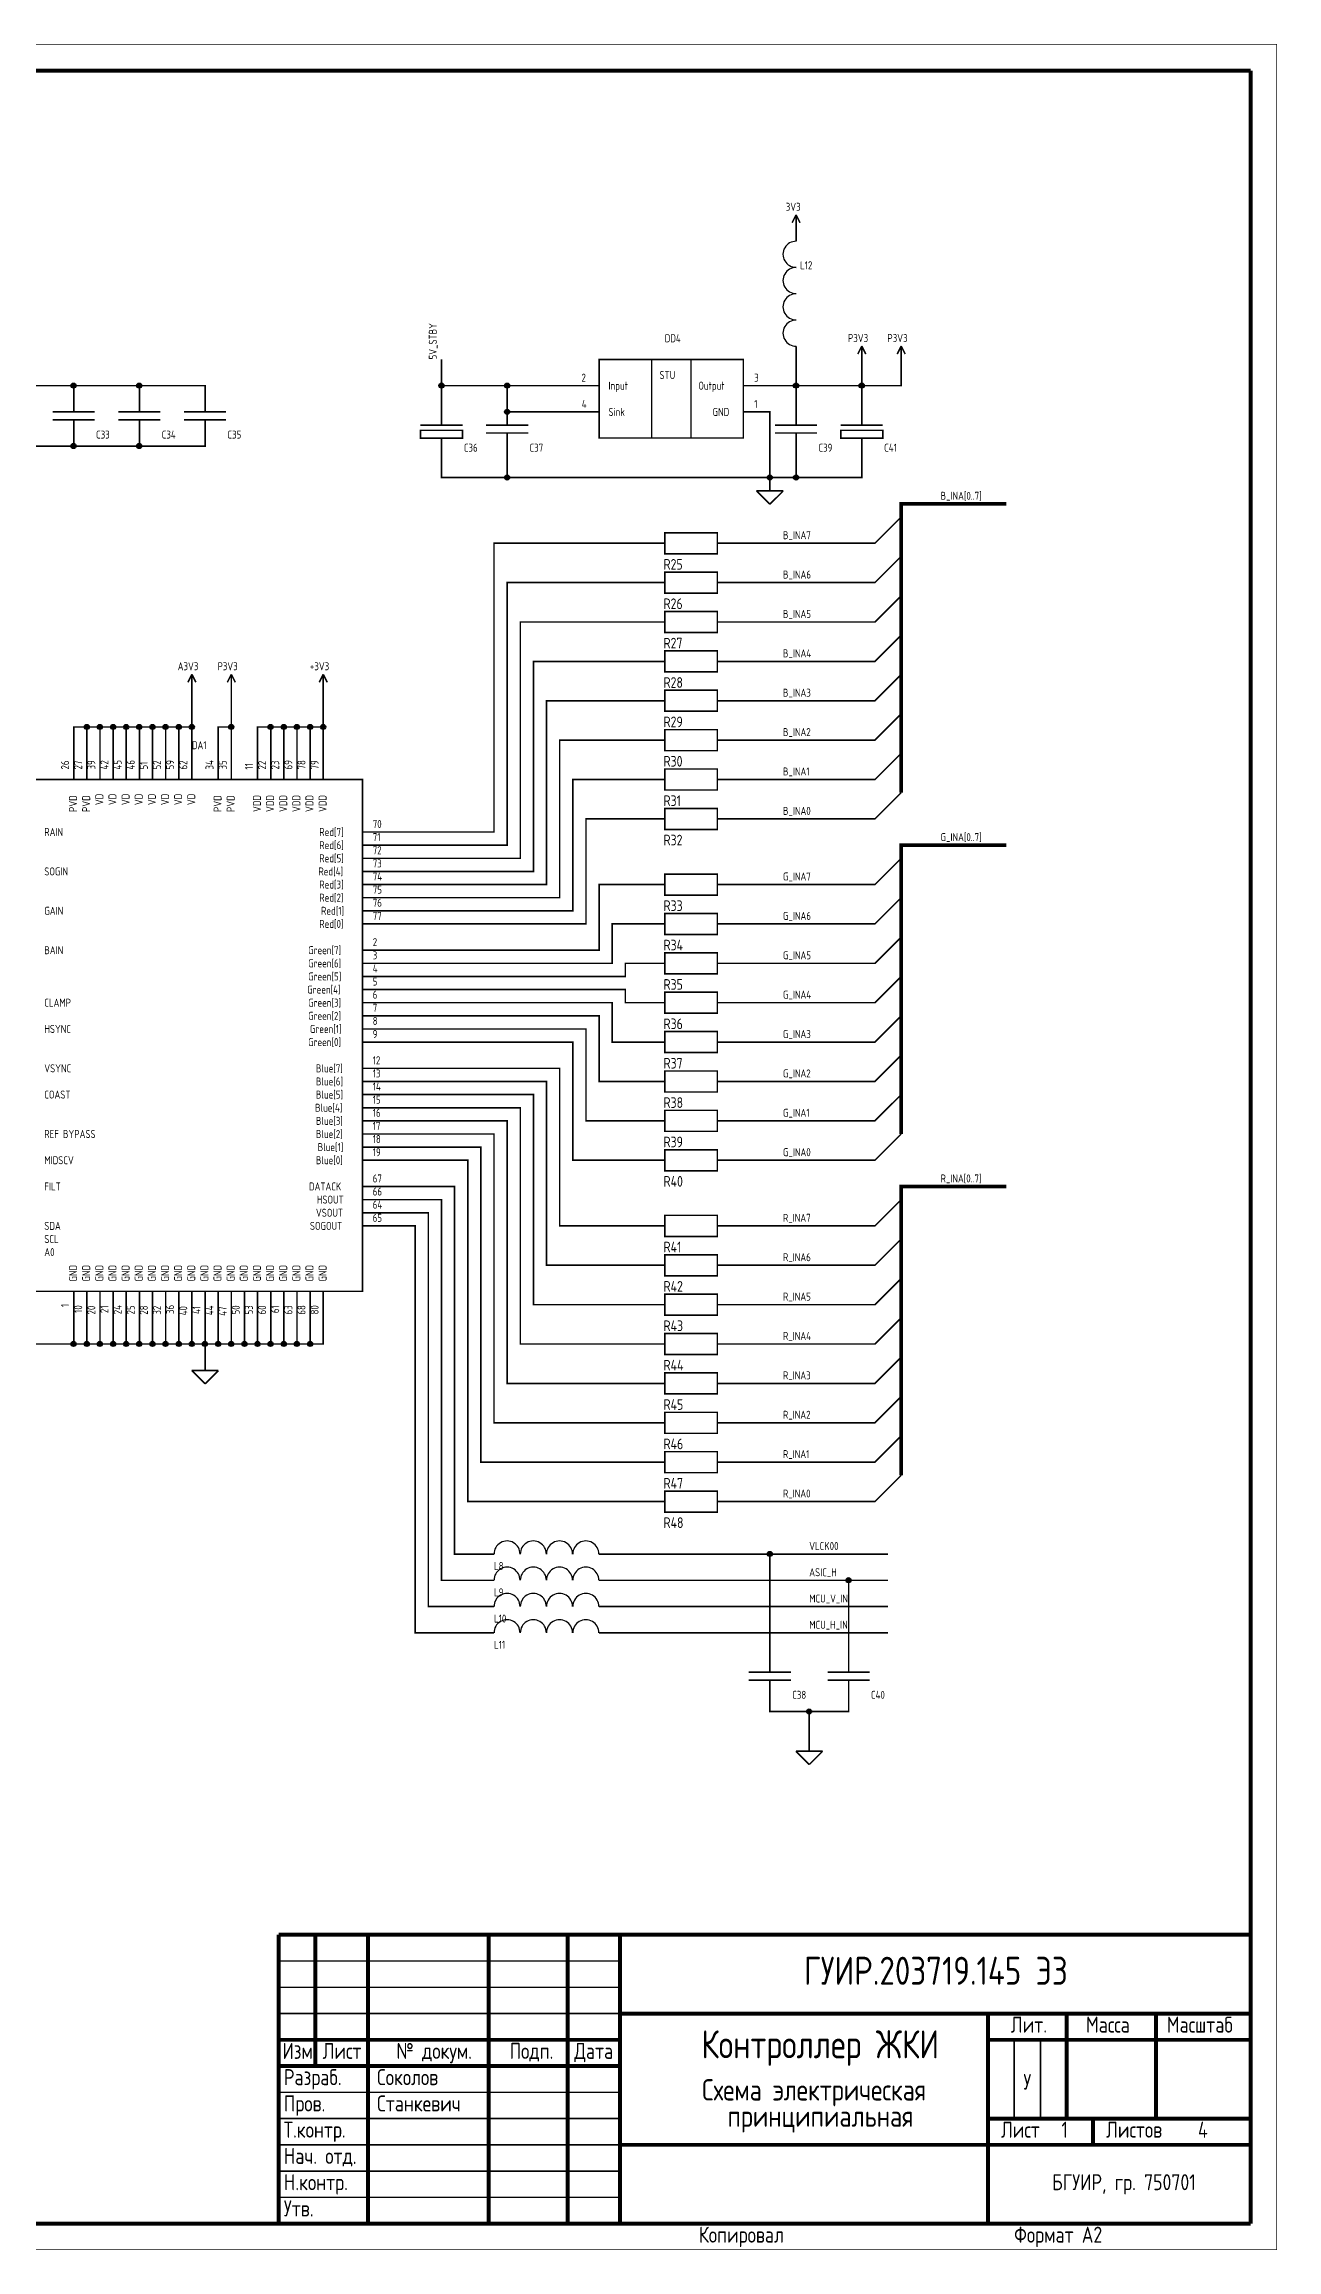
# Model space of a CAD drawing. Header units: millimetres. Extents: x 0 to 594, y 0 to 420.
# Drawn here: x 359.4 to 594, y 0 to 420 of the extents above; entities that cross this region are included whole.
import ezdxf

# ---------------------------------------------------------------- set-up
doc = ezdxf.new("R2010")
doc.units = ezdxf.units.MM
doc.layers.add('Sheet', color=7, linetype='Continuous')
doc.styles.get("Standard").update_dxf_attribs({"font": 'gost.TTF', "oblique": 15})

msp = doc.modelspace()

# ---------------------------------------------------------------- linework, layer by layer
at = {"layer": 'Sheet'}
for points, const_width in [([(0, 420), (593.96, 420), (593.96, 0.04), (0, 0.04), (0, 420)], 0.0991), ([(20, 415), (589, 415)], 0.749), ([(589, 415), (589, 5)], 0.749), ([(502.5, 387.54), (501.74, 386.02)], 0.3), ([(502.5, 387.54), (503.26, 386.02)], 0.3), ([(502.5, 385), (502.5, 387.54)], 0.3), ([(502.5, 382.5), (502.5, 385)], 0.3), ([(502.5, 362.5), (502.5, 360)], 0.3), ([(515, 362.54), (514.24, 361.02)], 0.3), ([(515, 362.54), (515.76, 361.02)], 0.3), ([(515, 360), (515, 362.54)], 0.3), ([(522.5, 362.54), (521.74, 361.02)], 0.3), ([(522.5, 362.54), (523.26, 361.02)], 0.3), ([(522.5, 360), (522.5, 362.54)], 0.3), ([(435, 355), (435, 360)], 0.3), ([(465, 360), (492.46, 360), (492.46, 345.04), (465, 345.04), (465, 360)], 0.3), ([(475, 360), (475, 345)], 0.3), ([(482.5, 360), (482.5, 345)], 0.3), ([(502.5, 360), (502.5, 355), (495, 355)], 0.3), ([(515, 355), (522.5, 355), (522.5, 360)], 0.3), ([(515, 355), (515, 360)], 0.3), ([(390, 352.5), (390, 355), (377.5, 355), (365, 355), (352.5, 355), (340, 355), (327.5, 355), (315, 355), (315, 352.5)], 0.3), ([(365, 355), (365, 352.5)], 0.3), ([(377.5, 355), (377.5, 352.5)], 0.3), ([(447.5, 355), (435, 355), (435, 350)], 0.3), ([(462.5, 355), (447.5, 355), (447.5, 350), (462.5, 350)], 0.3), ([(465, 355), (462.5, 355)], 0.3), ([(492.5, 355), (495, 355)], 0.3), ([(502.5, 355), (502.5, 350)], 0.3), ([(502.5, 355), (515, 355), (515, 350)], 0.3), ([(361, 350), (369, 350)], 0.3), ([(369, 348.5), (361, 348.5)], 0.3), ([(365, 350), (365, 352.5)], 0.3), ([(365, 348.5), (365, 346)], 0.3), ([(373.5, 350), (381.5, 350)], 0.3), ([(381.5, 348.5), (373.5, 348.5)], 0.3), ([(377.5, 350), (377.5, 352.5)], 0.3), ([(377.5, 348.5), (377.5, 346)], 0.3), ([(386, 350), (394, 350)], 0.3), ([(394, 348.5), (386, 348.5)], 0.3), ([(390, 350), (390, 352.5)], 0.3), ([(390, 348.5), (390, 346)], 0.3), ([(435, 347.5), (435, 350)], 0.3), ([(447.5, 347.5), (447.5, 350)], 0.3), ([(447.5, 337.5), (497.5, 337.5), (497.5, 350), (495, 350)], 0.3), ([(465, 350), (462.5, 350)], 0.3), ([(492.5, 350), (495, 350)], 0.3), ([(502.5, 347.5), (502.5, 350)], 0.3), ([(515, 347.5), (515, 350)], 0.3), ([(315, 346), (315, 343.5), (327.5, 343.5), (340, 343.5), (352.5, 343.5), (365, 343.5), (377.5, 343.5), (390, 343.5), (390, 346)], 0.3), ([(365, 343.5), (365, 346)], 0.3), ([(377.5, 343.5), (377.5, 346)], 0.3), ([(431, 347.5), (439, 347.5)], 0.3), ([(439, 346.5), (431, 346.5), (431, 345), (439, 345), (439, 346.5)], 0.3), ([(435, 345), (435, 343.5)], 0.3), ([(443.5, 347.5), (451.5, 347.5)], 0.3), ([(451.5, 346), (443.5, 346)], 0.3), ([(447.5, 346), (447.5, 343.5)], 0.3), ([(498.5, 347.5), (506.5, 347.5)], 0.3), ([(506.5, 346), (498.5, 346)], 0.3), ([(502.5, 346), (502.5, 343.5)], 0.3), ([(511, 347.5), (519, 347.5)], 0.3), ([(519, 346.5), (511, 346.5), (511, 345), (519, 345), (519, 346.5)], 0.3), ([(515, 345), (515, 343.5)], 0.3), ([(435, 343.5), (435, 337.5), (447.5, 337.5), (447.5, 343.5)], 0.3), ([(497.5, 337.5), (502.5, 337.5), (502.5, 343.5)], 0.3), ([(502.5, 337.5), (515, 337.5), (515, 343.5)], 0.3), ([(497.5, 337.5), (497.5, 334.96)], 0.3), ([(494.96, 334.96), (500.04, 334.96)], 0.3), ([(494.96, 334.96), (497.5, 332.42)], 0.3), ([(500.04, 334.96), (497.5, 332.42)], 0.3), ([(522.5, 277.5), (522.5, 332.5), (542.5, 332.5)], 0.749), ([(490, 325), (517.5, 325), (522.5, 330)], 0.3), ([(475, 325), (445, 325), (445, 270), (427.5, 270)], 0.3), ([(477.5, 325), (475, 325)], 0.3), ([(477.5, 325), (477.5, 327), (487.5, 327), (487.5, 323), (477.5, 323), (477.5, 325)], 0.3), ([(487.5, 325), (490, 325)], 0.3), ([(477.5, 317.5), (477.5, 319.5), (487.5, 319.5), (487.5, 315.5), (477.5, 315.5), (477.5, 317.5)], 0.3), ([(490, 317.5), (517.5, 317.5), (522.5, 322.5)], 0.3), ([(427.5, 267.5), (447.5, 267.5), (447.5, 317.5), (475, 317.5)], 0.3), ([(477.5, 317.5), (475, 317.5)], 0.3), ([(487.5, 317.5), (490, 317.5)], 0.3), ([(490, 310), (517.5, 310), (522.5, 315)], 0.3), ([(477.5, 310), (477.5, 312), (487.5, 312), (487.5, 308), (477.5, 308), (477.5, 310)], 0.3), ([(427.5, 265), (450, 265), (450, 310), (475, 310)], 0.3), ([(477.5, 310), (475, 310)], 0.3), ([(487.5, 310), (490, 310)], 0.3), ([(490, 302.5), (517.5, 302.5), (522.5, 307.5)], 0.3), ([(427.5, 262.5), (452.5, 262.5), (452.5, 302.5), (475, 302.5)], 0.3), ([(477.5, 302.5), (475, 302.5)], 0.3), ([(477.5, 302.5), (477.5, 304.5), (487.5, 304.5), (487.5, 300.5), (477.5, 300.5), (477.5, 302.5)], 0.3), ([(487.5, 302.5), (490, 302.5)], 0.3), ([(387.5, 300.04), (386.74, 298.52)], 0.3), ([(387.5, 300.04), (388.26, 298.52)], 0.3), ([(387.5, 297.5), (387.5, 300.04)], 0.3), ([(395, 300.04), (394.24, 298.52)], 0.3), ([(395, 300.04), (395.76, 298.52)], 0.3), ([(395, 297.5), (395, 300.04)], 0.3), ([(412.5, 300.04), (411.74, 298.52)], 0.3), ([(412.5, 300.04), (413.26, 298.52)], 0.3), ([(412.5, 297.5), (412.5, 300.04)], 0.3), ([(490, 295), (517.5, 295), (522.5, 300)], 0.3), ([(365, 287.5), (365, 290), (367.5, 290), (370, 290), (372.5, 290), (375, 290), (377.5, 290), (380, 290), (382.5, 290), (385, 290), (387.5, 290), (387.5, 297.5)], 0.3), ([(392.5, 287.5), (392.5, 290), (395, 290), (395, 297.5)], 0.3), ([(400, 287.5), (400, 290), (402.5, 290), (405, 290), (407.5, 290), (410, 290), (412.5, 290), (412.5, 297.5)], 0.3), ([(427.5, 260), (455, 260), (455, 295), (475, 295)], 0.3), ([(477.5, 295), (475, 295)], 0.3), ([(477.5, 295), (477.5, 297), (487.5, 297), (487.5, 293), (477.5, 293), (477.5, 295)], 0.3), ([(487.5, 295), (490, 295)], 0.3), ([(367.5, 290), (367.5, 287.5)], 0.3), ([(370, 290), (370, 287.5)], 0.3), ([(372.5, 290), (372.5, 287.5)], 0.3), ([(375, 290), (375, 287.5)], 0.3), ([(377.5, 290), (377.5, 287.5)], 0.3), ([(380, 290), (380, 287.5)], 0.3), ([(382.5, 290), (382.5, 287.5)], 0.3), ([(385, 290), (385, 287.5)], 0.3), ([(387.5, 290), (387.5, 287.5)], 0.3), ([(395, 290), (395, 287.5)], 0.3), ([(402.5, 290), (402.5, 287.5)], 0.3), ([(405, 290), (405, 287.5)], 0.3), ([(407.5, 290), (407.5, 287.5)], 0.3), ([(410, 290), (410, 287.5)], 0.3), ([(412.5, 290), (412.5, 287.5)], 0.3), ([(490, 287.5), (517.5, 287.5), (522.5, 292.5)], 0.3), ([(365, 279.88), (365, 287.5)], 0.3), ([(367.5, 279.88), (367.5, 287.5)], 0.3), ([(370, 279.88), (370, 287.5)], 0.3), ([(372.5, 279.88), (372.5, 287.5)], 0.3), ([(375, 279.88), (375, 287.5)], 0.3), ([(377.5, 279.88), (377.5, 287.5)], 0.3), ([(380, 279.88), (380, 287.5)], 0.3), ([(382.5, 279.88), (382.5, 287.5)], 0.3), ([(385, 279.88), (385, 287.5)], 0.3), ([(387.5, 279.88), (387.5, 287.5)], 0.3), ([(392.5, 279.88), (392.5, 287.5)], 0.3), ([(395, 279.88), (395, 287.5)], 0.3), ([(400, 279.88), (400, 287.5)], 0.3), ([(402.5, 279.88), (402.5, 287.5)], 0.3), ([(405, 279.88), (405, 287.5)], 0.3), ([(407.5, 279.88), (407.5, 287.5)], 0.3), ([(410, 279.88), (410, 287.5)], 0.3), ([(412.5, 279.88), (412.5, 287.5)], 0.3), ([(427.5, 257.5), (457.5, 257.5), (457.5, 287.5), (475, 287.5)], 0.3), ([(477.5, 287.5), (475, 287.5)], 0.3), ([(477.5, 287.5), (477.5, 289.5), (487.5, 289.5), (487.5, 285.5), (477.5, 285.5), (477.5, 287.5)], 0.3), ([(487.5, 287.5), (490, 287.5)], 0.3), ([(477.5, 280), (477.5, 282), (487.5, 282), (487.5, 278), (477.5, 278), (477.5, 280)], 0.3), ([(490, 280), (517.5, 280), (522.5, 285)], 0.3), ([(357.5, 280), (419.96, 280), (419.96, 182.54), (357.5, 182.54), (357.5, 280)], 0.3), ([(427.5, 255), (460, 255), (460, 280), (475, 280)], 0.3), ([(477.5, 280), (475, 280)], 0.3), ([(487.5, 280), (490, 280)], 0.3), ([(490, 272.5), (517.5, 272.5), (522.5, 277.5)], 0.3), ([(477.5, 272.5), (477.5, 274.5), (487.5, 274.5), (487.5, 270.5), (477.5, 270.5), (477.5, 272.5)], 0.3), ([(419.88, 270), (427.5, 270)], 0.3), ([(427.5, 252.5), (462.5, 252.5), (462.5, 272.5), (475, 272.5)], 0.3), ([(477.5, 272.5), (475, 272.5)], 0.3), ([(487.5, 272.5), (490, 272.5)], 0.3), ([(419.88, 267.5), (427.5, 267.5)], 0.3), ([(419.88, 265), (427.5, 265)], 0.3), ([(490, 260), (517.5, 260), (522.5, 265)], 0.3), ([(522.5, 212.5), (522.5, 267.5), (542.5, 267.5)], 0.749), ([(419.88, 262.5), (427.5, 262.5)], 0.3), ([(477.5, 260), (477.5, 262), (487.5, 262), (487.5, 258), (477.5, 258), (477.5, 260)], 0.3), ([(419.88, 260), (427.5, 260)], 0.3), ([(419.88, 257.5), (427.5, 257.5)], 0.3), ([(427.5, 247.5), (465, 247.5), (465, 260), (475, 260)], 0.3), ([(477.5, 260), (475, 260)], 0.3), ([(487.5, 260), (490, 260)], 0.3), ([(490, 252.5), (517.5, 252.5), (522.5, 257.5)], 0.3), ([(419.88, 255), (427.5, 255)], 0.3), ([(419.88, 252.5), (427.5, 252.5)], 0.3), ([(427.5, 245), (467.5, 245), (467.5, 252.5), (475, 252.5)], 0.3), ([(477.5, 252.5), (475, 252.5)], 0.3), ([(477.5, 252.5), (477.5, 254.5), (487.5, 254.5), (487.5, 250.5), (477.5, 250.5), (477.5, 252.5)], 0.3), ([(487.5, 252.5), (490, 252.5)], 0.3), ([(490, 245), (517.5, 245), (522.5, 250)], 0.3), ([(419.88, 247.5), (427.5, 247.5)], 0.3), ([(419.88, 245), (427.5, 245)], 0.3), ([(427.5, 242.5), (470, 242.5), (470, 245), (475, 245)], 0.3), ([(477.5, 245), (475, 245)], 0.3), ([(477.5, 245), (477.5, 247), (487.5, 247), (487.5, 243), (477.5, 243), (477.5, 245)], 0.3), ([(487.5, 245), (490, 245)], 0.3), ([(419.88, 242.5), (427.5, 242.5)], 0.3), ([(419.88, 240), (427.5, 240)], 0.3), ([(427.5, 240), (470, 240), (470, 237.5), (475, 237.5)], 0.3), ([(477.5, 237.5), (477.5, 239.5), (487.5, 239.5), (487.5, 235.5), (477.5, 235.5), (477.5, 237.5)], 0.3), ([(490, 237.5), (517.5, 237.5), (522.5, 242.5)], 0.3), ([(419.88, 237.5), (427.5, 237.5)], 0.3), ([(427.5, 237.5), (467.5, 237.5), (467.5, 230), (475, 230)], 0.3), ([(477.5, 237.5), (475, 237.5)], 0.3), ([(487.5, 237.5), (490, 237.5)], 0.3), ([(419.88, 235), (427.5, 235)], 0.3), ([(419.88, 232.5), (427.5, 232.5)], 0.3), ([(427.5, 235), (465, 235), (465, 222.5), (475, 222.5)], 0.3), ([(427.5, 232.5), (462.5, 232.5), (462.5, 215), (475, 215)], 0.3), ([(477.5, 230), (477.5, 232), (487.5, 232), (487.5, 228), (477.5, 228), (477.5, 230)], 0.3), ([(490, 230), (517.5, 230), (522.5, 235)], 0.3), ([(419.88, 230), (427.5, 230)], 0.3), ([(427.5, 230), (460, 230), (460, 207.5), (475, 207.5)], 0.3), ([(477.5, 230), (475, 230)], 0.3), ([(487.5, 230), (490, 230)], 0.3), ([(490, 222.5), (517.5, 222.5), (522.5, 227.5)], 0.3), ([(419.88, 225), (427.5, 225)], 0.3), ([(419.88, 222.5), (427.5, 222.5)], 0.3), ([(427.5, 225), (457.5, 225), (457.5, 195), (475, 195)], 0.3), ([(427.5, 222.5), (455, 222.5), (455, 187.5), (475, 187.5)], 0.3), ([(477.5, 222.5), (475, 222.5)], 0.3), ([(477.5, 222.5), (477.5, 224.5), (487.5, 224.5), (487.5, 220.5), (477.5, 220.5), (477.5, 222.5)], 0.3), ([(487.5, 222.5), (490, 222.5)], 0.3), ([(419.88, 220), (427.5, 220)], 0.3), ([(427.5, 220), (452.5, 220), (452.5, 180), (475, 180)], 0.3), ([(490, 215), (517.5, 215), (522.5, 220)], 0.3), ([(419.88, 217.5), (427.5, 217.5)], 0.3), ([(419.88, 215), (427.5, 215)], 0.3), ([(427.5, 217.5), (450, 217.5), (450, 172.5), (475, 172.5)], 0.3), ([(427.5, 215), (447.5, 215), (447.5, 165), (475, 165)], 0.3), ([(477.5, 215), (475, 215)], 0.3), ([(477.5, 215), (477.5, 217), (487.5, 217), (487.5, 213), (477.5, 213), (477.5, 215)], 0.3), ([(487.5, 215), (490, 215)], 0.3), ([(419.88, 212.5), (427.5, 212.5)], 0.3), ([(419.88, 210), (427.5, 210)], 0.3), ([(427.5, 212.5), (445, 212.5), (445, 157.5), (475, 157.5)], 0.3), ([(427.5, 210), (442.5, 210), (442.5, 150), (475, 150)], 0.3), ([(490, 207.5), (517.5, 207.5), (522.5, 212.5)], 0.3), ([(419.88, 207.5), (427.5, 207.5)], 0.3), ([(427.5, 207.5), (440, 207.5), (440, 142.5), (475, 142.5)], 0.3), ([(477.5, 207.5), (475, 207.5)], 0.3), ([(477.5, 207.5), (477.5, 209.5), (487.5, 209.5), (487.5, 205.5), (477.5, 205.5), (477.5, 207.5)], 0.3), ([(487.5, 207.5), (490, 207.5)], 0.3), ([(419.88, 202.5), (427.5, 202.5)], 0.3), ([(427.5, 202.5), (437.5, 202.5), (437.5, 132.5), (442.5, 132.5)], 0.3), ([(522.5, 147.5), (522.5, 202.5), (542.5, 202.5)], 0.749), ([(419.88, 200), (427.5, 200)], 0.3), ([(419.88, 197.5), (427.5, 197.5)], 0.3), ([(427.5, 200), (435, 200), (435, 127.5), (442.5, 127.5)], 0.3), ([(427.5, 197.5), (432.5, 197.5), (432.5, 122.5), (442.5, 122.5)], 0.3), ([(490, 195), (517.5, 195), (522.5, 200)], 0.3), ([(419.88, 195), (427.5, 195)], 0.3), ([(427.5, 195), (430, 195), (430, 117.5), (442.5, 117.5)], 0.3), ([(477.5, 195), (475, 195)], 0.3), ([(477.5, 195), (477.5, 197), (487.5, 197), (487.5, 193), (477.5, 193), (477.5, 195)], 0.3), ([(487.5, 195), (490, 195)], 0.3), ([(477.5, 187.5), (477.5, 189.5), (487.5, 189.5), (487.5, 185.5), (477.5, 185.5), (477.5, 187.5)], 0.3), ([(490, 187.5), (517.5, 187.5), (522.5, 192.5)], 0.3), ([(477.5, 187.5), (475, 187.5)], 0.3), ([(487.5, 187.5), (490, 187.5)], 0.3), ([(490, 180), (517.5, 180), (522.5, 185)], 0.3), ([(365, 182.62), (365, 175)], 0.3), ([(367.5, 182.62), (367.5, 175)], 0.3), ([(370, 182.62), (370, 175)], 0.3), ([(372.5, 182.62), (372.5, 175)], 0.3), ([(375, 182.62), (375, 175)], 0.3), ([(377.5, 182.62), (377.5, 175)], 0.3), ([(380, 182.62), (380, 175)], 0.3), ([(382.5, 182.62), (382.5, 175)], 0.3), ([(385, 182.62), (385, 175)], 0.3), ([(387.5, 182.62), (387.5, 175)], 0.3), ([(390, 182.62), (390, 175)], 0.3), ([(392.5, 182.62), (392.5, 175)], 0.3), ([(395, 182.62), (395, 175)], 0.3), ([(397.5, 182.62), (397.5, 175)], 0.3), ([(400, 182.62), (400, 175)], 0.3), ([(402.5, 182.62), (402.5, 175)], 0.3), ([(405, 182.62), (405, 175)], 0.3), ([(407.5, 182.62), (407.5, 175)], 0.3), ([(410, 182.62), (410, 175)], 0.3), ([(412.5, 182.62), (412.5, 175)], 0.3), ([(477.5, 180), (477.5, 182), (487.5, 182), (487.5, 178), (477.5, 178), (477.5, 180)], 0.3), ([(477.5, 180), (475, 180)], 0.3), ([(487.5, 180), (490, 180)], 0.3), ([(490, 172.5), (517.5, 172.5), (522.5, 177.5)], 0.3), ([(345, 172.5), (365, 172.5), (367.5, 172.5), (370, 172.5), (372.5, 172.5), (375, 172.5), (377.5, 172.5), (380, 172.5), (382.5, 172.5), (385, 172.5), (387.5, 172.5), (390, 172.5), (392.5, 172.5), (395, 172.5), (397.5, 172.5), (400, 172.5), (402.5, 172.5), (405, 172.5), (407.5, 172.5), (410, 172.5), (412.5, 172.5), (412.5, 175)], 0.3), ([(365, 172.5), (365, 175)], 0.3), ([(367.5, 172.5), (367.5, 175)], 0.3), ([(370, 172.5), (370, 175)], 0.3), ([(372.5, 172.5), (372.5, 175)], 0.3), ([(375, 172.5), (375, 175)], 0.3), ([(377.5, 172.5), (377.5, 175)], 0.3), ([(380, 172.5), (380, 175)], 0.3), ([(382.5, 172.5), (382.5, 175)], 0.3), ([(385, 172.5), (385, 175)], 0.3), ([(387.5, 172.5), (387.5, 175)], 0.3), ([(390, 172.5), (390, 175)], 0.3), ([(390, 170), (390, 172.5)], 0.3), ([(392.5, 172.5), (392.5, 175)], 0.3), ([(395, 172.5), (395, 175)], 0.3), ([(397.5, 172.5), (397.5, 175)], 0.3), ([(400, 172.5), (400, 175)], 0.3), ([(402.5, 172.5), (402.5, 175)], 0.3), ([(405, 172.5), (405, 175)], 0.3), ([(407.5, 172.5), (407.5, 175)], 0.3), ([(410, 172.5), (410, 175)], 0.3), ([(477.5, 172.5), (475, 172.5)], 0.3), ([(477.5, 172.5), (477.5, 174.5), (487.5, 174.5), (487.5, 170.5), (477.5, 170.5), (477.5, 172.5)], 0.3), ([(487.5, 172.5), (490, 172.5)], 0.3), ([(390, 170), (390, 167.46)], 0.3), ([(490, 165), (517.5, 165), (522.5, 170)], 0.3), ([(387.46, 167.46), (392.54, 167.46)], 0.3), ([(387.46, 167.46), (390, 164.92)], 0.3), ([(392.54, 167.46), (390, 164.92)], 0.3), ([(477.5, 165), (475, 165)], 0.3), ([(477.5, 165), (477.5, 167), (487.5, 167), (487.5, 163), (477.5, 163), (477.5, 165)], 0.3), ([(487.5, 165), (490, 165)], 0.3), ([(477.5, 157.5), (477.5, 159.5), (487.5, 159.5), (487.5, 155.5), (477.5, 155.5), (477.5, 157.5)], 0.3), ([(490, 157.5), (517.5, 157.5), (522.5, 162.5)], 0.3), ([(477.5, 157.5), (475, 157.5)], 0.3), ([(487.5, 157.5), (490, 157.5)], 0.3), ([(477.5, 150), (477.5, 152), (487.5, 152), (487.5, 148), (477.5, 148), (477.5, 150)], 0.3), ([(490, 150), (517.5, 150), (522.5, 155)], 0.3), ([(477.5, 150), (475, 150)], 0.3), ([(487.5, 150), (490, 150)], 0.3), ([(490, 142.5), (517.5, 142.5), (522.5, 147.5)], 0.3), ([(477.5, 142.5), (477.5, 144.5), (487.5, 144.5), (487.5, 140.5), (477.5, 140.5), (477.5, 142.5)], 0.3), ([(477.5, 142.5), (475, 142.5)], 0.3), ([(487.5, 142.5), (490, 142.5)], 0.3), ([(445, 132.5), (442.5, 132.5)], 0.3), ([(465, 132.5), (467.5, 132.5)], 0.3), ([(467.5, 132.5), (497.5, 132.5), (520, 132.5)], 0.3), ([(497.5, 112.5), (497.5, 132.5)], 0.3), ([(445, 127.5), (442.5, 127.5)], 0.3), ([(465, 127.5), (467.5, 127.5)], 0.3), ([(467.5, 127.5), (512.5, 127.5), (520, 127.5)], 0.3), ([(512.5, 112.5), (512.5, 127.5)], 0.3), ([(445, 122.5), (442.5, 122.5)], 0.3), ([(465, 122.5), (467.5, 122.5)], 0.3), ([(467.5, 122.5), (520, 122.5)], 0.3), ([(445, 117.5), (442.5, 117.5)], 0.3), ([(465, 117.5), (467.5, 117.5)], 0.3), ([(467.5, 117.5), (520, 117.5)], 0.3), ([(493.5, 110), (501.5, 110)], 0.3), ([(497.5, 110), (497.5, 112.5)], 0.3), ([(508.5, 110), (516.5, 110)], 0.3), ([(512.5, 110), (512.5, 112.5)], 0.3), ([(501.5, 108.5), (493.5, 108.5)], 0.3), ([(497.5, 108.5), (497.5, 106)], 0.3), ([(497.5, 106), (497.5, 102.5), (505, 102.5), (512.5, 102.5), (512.5, 106)], 0.3), ([(516.5, 108.5), (508.5, 108.5)], 0.3), ([(512.5, 108.5), (512.5, 106)], 0.3), ([(505, 102.5), (505, 97.5)], 0.3), ([(505, 97.5), (505, 94.96)], 0.3), ([(502.46, 94.96), (507.54, 94.96)], 0.3), ([(502.46, 94.96), (505, 92.42)], 0.3), ([(507.54, 94.96), (505, 92.42)], 0.3), ([(589, 60), (404, 60)], 0.749), ([(404, 5), (404, 60)], 0.749), ([(411, 60), (411, 35)], 0.749), ([(421, 5), (421, 60)], 0.749), ([(444, 60), (444, 5)], 0.749), ([(459, 5), (459, 60)], 0.749), ([(469, 60), (469, 5)], 0.749), ([(469, 55), (404, 55)], 0.3), ([(404, 50), (469, 50)], 0.3), ([(469, 45), (404, 45)], 0.3), ([(469, 45), (589, 45)], 0.749), ([(539, 45), (539, 5)], 0.749), ([(554, 25), (554, 45)], 0.749), ([(571, 45), (571, 25)], 0.749), ([(469, 40), (404, 40)], 0.749), ([(589, 40), (539, 40)], 0.749), ([(544, 25), (544, 40)], 0.3), ([(549, 40), (549, 25)], 0.3), ([(404, 35), (469, 35)], 0.749), ([(404, 30), (469, 30)], 0.3), ([(539, 25), (589, 25)], 0.749), ([(559, 25), (559, 20)], 0.749), ([(469, 25), (404, 25)], 0.3), ([(404, 20), (469, 20)], 0.3), ([(589, 20), (469, 20)], 0.749), ([(469, 15), (404, 15)], 0.3), ([(404, 10), (469, 10)], 0.3), ([(589, 5), (8, 5)], 0.749)]:
    msp.add_lwpolyline(points, dxfattribs=dict(at, const_width=const_width))
at = {"layer": 'Sheet', "const_width": 0.508}
for points in [[(364.75, 355, 1), (365.25, 355, 1)], [(377.25, 355, 1), (377.75, 355, 1)], [(434.75, 355, 1), (435.25, 355, 1)], [(447.25, 355, 1), (447.75, 355, 1)], [(502.25, 355, 1), (502.75, 355, 1)], [(514.75, 355, 1), (515.25, 355, 1)], [(447.25, 350, 1), (447.75, 350, 1)], [(364.75, 343.5, 1), (365.25, 343.5, 1)], [(377.25, 343.5, 1), (377.75, 343.5, 1)], [(447.25, 337.5, 1), (447.75, 337.5, 1)], [(497.25, 337.5, 1), (497.75, 337.5, 1)], [(502.25, 337.5, 1), (502.75, 337.5, 1)], [(367.25, 290, 1), (367.75, 290, 1)], [(369.75, 290, 1), (370.25, 290, 1)], [(372.25, 290, 1), (372.75, 290, 1)], [(374.75, 290, 1), (375.25, 290, 1)], [(377.25, 290, 1), (377.75, 290, 1)], [(379.75, 290, 1), (380.25, 290, 1)], [(382.25, 290, 1), (382.75, 290, 1)], [(384.75, 290, 1), (385.25, 290, 1)], [(387.25, 290, 1), (387.75, 290, 1)], [(394.75, 290, 1), (395.25, 290, 1)], [(402.25, 290, 1), (402.75, 290, 1)], [(404.75, 290, 1), (405.25, 290, 1)], [(407.25, 290, 1), (407.75, 290, 1)], [(409.75, 290, 1), (410.25, 290, 1)], [(412.25, 290, 1), (412.75, 290, 1)], [(364.75, 172.5, 1), (365.25, 172.5, 1)], [(367.25, 172.5, 1), (367.75, 172.5, 1)], [(369.75, 172.5, 1), (370.25, 172.5, 1)], [(372.25, 172.5, 1), (372.75, 172.5, 1)], [(374.75, 172.5, 1), (375.25, 172.5, 1)], [(377.25, 172.5, 1), (377.75, 172.5, 1)], [(379.75, 172.5, 1), (380.25, 172.5, 1)], [(382.25, 172.5, 1), (382.75, 172.5, 1)], [(384.75, 172.5, 1), (385.25, 172.5, 1)], [(387.25, 172.5, 1), (387.75, 172.5, 1)], [(389.75, 172.5, 1), (390.25, 172.5, 1)], [(392.25, 172.5, 1), (392.75, 172.5, 1)], [(394.75, 172.5, 1), (395.25, 172.5, 1)], [(397.25, 172.5, 1), (397.75, 172.5, 1)], [(399.75, 172.5, 1), (400.25, 172.5, 1)], [(402.25, 172.5, 1), (402.75, 172.5, 1)], [(404.75, 172.5, 1), (405.25, 172.5, 1)], [(407.25, 172.5, 1), (407.75, 172.5, 1)], [(409.75, 172.5, 1), (410.25, 172.5, 1)], [(497.25, 132.5, 1), (497.75, 132.5, 1)], [(512.25, 127.5, 1), (512.75, 127.5, 1)], [(504.75, 102.5, 1), (505.25, 102.5, 1)]]:
    msp.add_lwpolyline(points, format="xyb", close=True, dxfattribs=at)
at = {"layer": 'Sheet'}
for centre in [(369.98, 172.52), (369.98, 172.52), (369.98, 172.52), (369.98, 172.52), (372.48, 172.52), (372.48, 172.52), (372.48, 172.52), (372.48, 172.52), (379.98, 172.52), (379.98, 172.52), (379.98, 172.52), (379.98, 172.52), (382.48, 172.52), (382.48, 172.52), (382.48, 172.52), (382.48, 172.52), (384.98, 172.52), (384.98, 172.52), (384.98, 172.52), (384.98, 172.52), (389.98, 172.52), (389.98, 172.52), (389.98, 172.52), (389.98, 172.52), (389.98, 172.52), (389.98, 172.52), (392.48, 172.52), (392.48, 172.52), (392.48, 172.52), (392.48, 172.52), (394.98, 172.52), (394.98, 172.52), (394.98, 172.52), (394.98, 172.52), (399.98, 172.52), (399.98, 172.52), (399.98, 172.52), (399.98, 172.52), (402.48, 172.52), (402.48, 172.52), (402.48, 172.52), (402.48, 172.52), (404.98, 172.52), (404.98, 172.52), (404.98, 172.52), (404.98, 172.52), (497.48, 132.52), (497.48, 132.52), (497.48, 132.52), (497.48, 132.52)]:
    msp.add_circle(centre, 0.486, dxfattribs=at)
for centre, start, end in [((502.48, 380.02), 89.4983, 270.4935), ((502.48, 375.02), 89.4983, 270.4935), ((502.48, 370.02), 89.4983, 270.4935), ((502.48, 365.02), 89.498, 270.4933), ((447.48, 132.52), 359.5256, 180.4826), ((452.48, 132.52), 359.5256, 180.4826), ((457.48, 132.52), 359.5255, 180.4826), ((462.48, 132.52), 359.5255, 180.4826), ((447.48, 127.52), 359.527, 180.4812), ((452.48, 127.52), 359.5269, 180.4812), ((457.48, 127.52), 359.5269, 180.4812), ((462.48, 127.52), 359.5269, 180.4812), ((447.48, 122.52), 359.5283, 180.4798), ((452.48, 122.52), 359.5283, 180.4798), ((457.48, 122.52), 359.5283, 180.4798), ((462.48, 122.52), 359.5283, 180.4798), ((447.48, 117.52), 359.5297, 180.4784), ((452.48, 117.52), 359.5297, 180.4784), ((457.48, 117.52), 359.5297, 180.4784), ((462.48, 117.52), 359.5297, 180.4784)]:
    msp.add_arc(centre, 2.48, start, end, dxfattribs=at)
for centre, major_axis, ratio in [((364.98, 355.02), (0.488, 0), 0.997286), ((364.98, 355.02), (0.488, 0), 0.997286), ((364.98, 355.02), (0.488, 0), 0.997286), ((364.98, 355.02), (0.488, 0), 0.997286), ((377.48, 355.02), (0.488, 0), 0.997286), ((377.48, 355.02), (0.488, 0), 0.997286), ((377.48, 355.02), (0.488, 0), 0.997286), ((377.48, 355.02), (0.488, 0), 0.997286), ((434.98, 355.02), (0.486, 0), 0.999995), ((434.98, 355.02), (0.486, 0), 0.999995), ((434.98, 355.02), (0.486, 0), 0.999995), ((434.98, 355.02), (0.486, 0), 0.999995), ((447.48, 355.02), (0.486, 0), 0.999995), ((447.48, 355.02), (0.486, 0), 0.999995), ((447.48, 355.02), (0.486, 0), 0.999995), ((447.48, 355.02), (0.486, 0), 0.999995), ((502.48, 355.02), (0.486, 0), 0.999995), ((502.48, 355.02), (0.486, 0), 0.999995), ((502.48, 355.02), (0.486, 0), 0.999995), ((502.48, 355.02), (0.486, 0), 0.999995), ((502.48, 355.02), (0.486, 0), 0.999995), ((502.48, 355.02), (0.486, 0), 0.999995), ((514.98, 355.02), (0.488, 0), 0.997286), ((514.98, 355.02), (0.488, 0), 0.997286), ((514.98, 355.02), (0.488, 0), 0.997286), ((514.98, 355.02), (0.488, 0), 0.997286), ((514.98, 355.02), (0.488, 0), 0.997286), ((514.98, 355.02), (0.488, 0), 0.997286), ((447.48, 350.02), (0.486, 0), 0.999995), ((447.48, 350.02), (0.486, 0), 0.999995), ((447.48, 350.02), (0.486, 0), 0.999995), ((447.48, 350.02), (0.486, 0), 0.999995), ((447.48, 350.02), (0.486, 0), 0.999995), ((364.98, 343.52), (0, 0.488), 0.999995), ((364.98, 343.52), (0, 0.488), 0.999995), ((364.98, 343.52), (0, 0.488), 0.999995), ((364.98, 343.52), (0, 0.488), 0.999995), ((377.48, 343.52), (0, 0.488), 0.999995), ((377.48, 343.52), (0, 0.488), 0.999995), ((377.48, 343.52), (0, 0.488), 0.999995), ((377.48, 343.52), (0, 0.488), 0.999995), ((447.48, 337.52), (0, 0.488), 0.997292), ((447.48, 337.52), (0, 0.488), 0.997292), ((447.48, 337.52), (0, 0.488), 0.997292), ((447.48, 337.52), (0, 0.488), 0.997292), ((497.48, 337.52), (0, 0.488), 0.997292), ((497.48, 337.52), (0, 0.488), 0.997292), ((497.48, 337.52), (0, 0.488), 0.997292), ((497.48, 337.52), (0, 0.488), 0.997292), ((497.48, 337.52), (0, 0.488), 0.997292), ((497.48, 337.52), (0, 0.488), 0.997292), ((502.48, 337.52), (0, 0.488), 0.997292), ((502.48, 337.52), (0, 0.488), 0.997292), ((502.48, 337.52), (0, 0.488), 0.997292), ((502.48, 337.52), (0, 0.488), 0.997292), ((367.48, 290.02), (0.488, 0), 0.99724), ((367.48, 290.02), (0.488, 0), 0.99724), ((367.48, 290.02), (0.488, 0), 0.99724), ((367.48, 290.02), (0.488, 0), 0.99724), ((369.98, 290.02), (0.486, 0), 0.99999), ((369.98, 290.02), (0.486, 0), 0.99999), ((369.98, 290.02), (0.486, 0), 0.99999), ((369.98, 290.02), (0.486, 0), 0.99999), ((372.48, 290.02), (0.486, 0), 0.99999), ((372.48, 290.02), (0.486, 0), 0.99999), ((372.48, 290.02), (0.486, 0), 0.99999), ((372.48, 290.02), (0.486, 0), 0.99999), ((374.98, 290.02), (0.488, 0), 0.99724), ((374.98, 290.02), (0.488, 0), 0.99724), ((374.98, 290.02), (0.488, 0), 0.99724), ((374.98, 290.02), (0.488, 0), 0.99724), ((377.48, 290.02), (0.488, 0), 0.997281), ((377.48, 290.02), (0.488, 0), 0.997281), ((377.48, 290.02), (0.488, 0), 0.997281), ((377.48, 290.02), (0.488, 0), 0.997281), ((379.98, 290.02), (0.486, 0), 0.99999), ((379.98, 290.02), (0.486, 0), 0.99999), ((379.98, 290.02), (0.486, 0), 0.99999), ((379.98, 290.02), (0.486, 0), 0.99999), ((382.48, 290.02), (0.486, 0), 0.99999), ((382.48, 290.02), (0.486, 0), 0.99999), ((382.48, 290.02), (0.486, 0), 0.99999), ((382.48, 290.02), (0.486, 0), 0.99999), ((384.98, 290.02), (0.486, 0), 0.99999), ((384.98, 290.02), (0.486, 0), 0.99999), ((384.98, 290.02), (0.486, 0), 0.99999), ((384.98, 290.02), (0.486, 0), 0.99999), ((387.48, 290.02), (0.488, 0), 0.997281), ((387.48, 290.02), (0.488, 0), 0.997281), ((387.48, 290.02), (0.488, 0), 0.997281), ((387.48, 290.02), (0.488, 0), 0.997281), ((394.98, 290.02), (0.486, 0), 0.99999), ((394.98, 290.02), (0.486, 0), 0.99999), ((394.98, 290.02), (0.486, 0), 0.99999), ((394.98, 290.02), (0.486, 0), 0.99999), ((402.48, 290.02), (0.486, 0), 0.99999), ((402.48, 290.02), (0.486, 0), 0.99999), ((402.48, 290.02), (0.486, 0), 0.99999), ((402.48, 290.02), (0.486, 0), 0.99999), ((404.98, 290.02), (0.486, 0), 0.99999), ((404.98, 290.02), (0.486, 0), 0.99999), ((404.98, 290.02), (0.486, 0), 0.99999), ((404.98, 290.02), (0.486, 0), 0.99999), ((407.48, 290.02), (0.488, 0), 0.997281), ((407.48, 290.02), (0.488, 0), 0.997281), ((407.48, 290.02), (0.488, 0), 0.997281), ((407.48, 290.02), (0.488, 0), 0.997281), ((409.98, 290.02), (0.488, 0), 0.99724), ((409.98, 290.02), (0.488, 0), 0.99724), ((409.98, 290.02), (0.488, 0), 0.99724), ((409.98, 290.02), (0.488, 0), 0.99724), ((412.48, 290.02), (0.486, 0), 0.99999), ((412.48, 290.02), (0.486, 0), 0.99999), ((412.48, 290.02), (0.486, 0), 0.99999), ((412.48, 290.02), (0.486, 0), 0.99999), ((364.98, 172.52), (0.488, 0), 0.997292), ((364.98, 172.52), (0.488, 0), 0.997292), ((364.98, 172.52), (0.488, 0), 0.997292), ((364.98, 172.52), (0.488, 0), 0.997292), ((367.48, 172.52), (0.488, 0), 0.99725), ((367.48, 172.52), (0.488, 0), 0.99725), ((367.48, 172.52), (0.488, 0), 0.99725), ((367.48, 172.52), (0.488, 0), 0.99725), ((374.98, 172.52), (0.488, 0), 0.99725), ((374.98, 172.52), (0.488, 0), 0.99725), ((374.98, 172.52), (0.488, 0), 0.99725), ((374.98, 172.52), (0.488, 0), 0.99725), ((377.48, 172.52), (0.488, 0), 0.997292), ((377.48, 172.52), (0.488, 0), 0.997292), ((377.48, 172.52), (0.488, 0), 0.997292), ((377.48, 172.52), (0.488, 0), 0.997292), ((387.48, 172.52), (0.488, 0), 0.997292), ((387.48, 172.52), (0.488, 0), 0.997292), ((387.48, 172.52), (0.488, 0), 0.997292), ((387.48, 172.52), (0.488, 0), 0.997292), ((397.48, 172.52), (0.488, 0), 0.997292), ((397.48, 172.52), (0.488, 0), 0.997292), ((397.48, 172.52), (0.488, 0), 0.997292), ((397.48, 172.52), (0.488, 0), 0.997292), ((407.48, 172.52), (0.488, 0), 0.997292), ((407.48, 172.52), (0.488, 0), 0.997292), ((407.48, 172.52), (0.488, 0), 0.997292), ((407.48, 172.52), (0.488, 0), 0.997292), ((409.98, 172.52), (0.488, 0), 0.99725), ((409.98, 172.52), (0.488, 0), 0.99725), ((409.98, 172.52), (0.488, 0), 0.99725), ((409.98, 172.52), (0.488, 0), 0.99725), ((512.48, 127.52), (0, 0.488), 0.997292), ((512.48, 127.52), (0, 0.488), 0.997292), ((512.48, 127.52), (0, 0.488), 0.997292), ((512.48, 127.52), (0, 0.488), 0.997292), ((504.98, 102.52), (0.488, 0), 0.997271), ((504.98, 102.52), (0.488, 0), 0.997271), ((504.98, 102.52), (0.488, 0), 0.997271), ((504.98, 102.52), (0.488, 0), 0.997271)]:
    msp.add_ellipse(centre, major_axis=major_axis, ratio=ratio, dxfattribs=at)

# ---------------------------------------------------------------- texts
for s, height, p in [('3V3', 1.524, (500.53, 388.31)), ('L12', 1.524, (503.26, 377.17)), ('DD4', 1.524, (477.5, 363.27)), ('P3V3', 1.524, (512.37, 363.31)), ('P3V3', 1.524, (519.87, 363.31)), ('2', 1.52, (461.65, 355.77)), ('STU', 1.524, (476.5, 356.27)), ('3', 1.52, (494.53, 355.77)), ('Input', 1.524, (466.78, 354.24)), ('Output', 1.524, (483.89, 354.24)), ('4', 1.52, (461.7, 350.77)), ('Sink', 1.524, (466.78, 349.24)), ('GND', 1.524, (486.61, 349.24)), ('1', 1.52, (494.53, 350.77)), ('C33', 1.524, (369.25, 344.93)), ('C34', 1.524, (381.75, 344.93)), ('C35', 1.524, (394.25, 344.93)), ('C36', 1.524, (439.25, 342.43)), ('C37', 1.524, (451.75, 342.43)), ('C39', 1.524, (506.75, 342.43)), ('C41', 1.524, (519.25, 342.43)), ('B_INA[0..7]', 1.524, (530, 333.27)), ('B_INA7', 1.524, (500, 325.77)), ('R25', 2.032, (477.25, 319.96)), ('B_INA6', 1.524, (500, 318.27)), ('R26', 2.032, (477.25, 312.46)), ('B_INA5', 1.524, (500, 310.77)), ('R27', 2.032, (477.25, 304.96)), ('B_INA4', 1.524, (500, 303.27)), ('A3V3', 1.524, (384.79, 300.81)), ('P3V3', 1.524, (392.37, 300.81)), ('+3V3', 1.524, (409.96, 300.81)), ('R28', 2.032, (477.25, 297.46)), ('B_INA3', 1.524, (500, 295.77)), ('R29', 2.032, (477.25, 289.96)), ('DA1', 1.524, (387.5, 285.77)), ('B_INA2', 1.524, (500, 288.27)), ('R30', 2.032, (477.25, 282.46)), ('B_INA1', 1.524, (500, 280.77)), ('R31', 2.032, (477.25, 274.96)), ('B_INA0', 1.524, (500, 273.27)), ('RAIN', 1.524, (359.4, 269.24)), ('Red[7]', 1.524, (411.74, 269.24)), ('70', 1.524, (421.91, 270.77)), ('71', 1.524, (421.91, 268.27)), ('R32', 2.032, (477.25, 267.46)), ('G_INA[0..7]', 1.524, (530, 268.27)), ('Red[6]', 1.524, (411.74, 266.74)), ('Red[5]', 1.524, (411.74, 264.24)), ('72', 1.524, (421.91, 265.77)), ('73', 1.524, (421.91, 263.27)), ('SOGIN', 1.524, (359.4, 261.74)), ('Red[4]', 1.524, (411.57, 261.74)), ('Red[3]', 1.524, (411.74, 259.24)), ('74', 1.524, (421.91, 260.77)), ('G_INA7', 1.524, (500, 260.77)), ('Red[2]', 1.524, (411.74, 256.74)), ('75', 1.524, (421.91, 258.27)), ('76', 1.524, (421.91, 255.77)), ('R33', 2.032, (477.25, 254.96)), ('GAIN', 1.524, (359.4, 254.24)), ('Red[0]', 1.524, (411.74, 251.74)), ('Red[1]', 1.524, (412.08, 254.24)), ('77', 1.524, (421.91, 253.27)), ('G_INA6', 1.524, (500, 253.27)), ('BAIN', 1.524, (359.4, 246.74)), ('Green[7]', 1.524, (409.62, 246.74)), ('2', 1.52, (421.91, 248.27)), ('R34', 2.032, (477.25, 247.46)), ('Green[6]', 1.524, (409.62, 244.24)), ('3', 1.52, (421.91, 245.77)), ('4', 1.52, (421.91, 243.27)), ('G_INA5', 1.524, (500, 245.77)), ('Green[4]', 1.524, (409.45, 239.24)), ('Green[5]', 1.524, (409.62, 241.74)), ('5', 1.52, (421.91, 240.77)), ('6', 1.52, (421.91, 238.27)), ('R35', 2.032, (477.25, 239.96)), ('G_INA4', 1.524, (500, 238.27)), ('CLAMP', 1.524, (359.4, 236.74)), ('Green[3]', 1.524, (409.62, 236.74)), ('Green[2]', 1.524, (409.62, 234.24)), ('7', 1.52, (421.91, 235.77)), ('HSYNC', 1.524, (359.4, 231.74)), ('Green[1]', 1.524, (409.96, 231.74)), ('9', 1.52, (421.91, 230.77)), ('8', 1.52, (421.91, 233.27)), ('R36', 2.032, (477.25, 232.46)), ('G_INA3', 1.524, (500, 230.77)), ('Green[0]', 1.524, (409.62, 229.24)), ('12', 1.524, (421.91, 225.77)), ('R37', 2.032, (477.25, 224.96)), ('VSYNC', 1.524, (359.4, 224.24)), ('Blue[7]', 1.524, (411.1, 224.24)), ('Blue[6]', 1.524, (411.1, 221.74)), ('13', 1.524, (421.91, 223.27)), ('G_INA2', 1.524, (500, 223.27)), ('COAST', 1.524, (359.4, 219.24)), ('Blue[5]', 1.524, (411.1, 219.24)), ('14', 1.524, (421.91, 220.77)), ('15', 1.524, (421.91, 218.27)), ('R38', 2.032, (477.25, 217.46)), ('Blue[4]', 1.524, (410.94, 216.74)), ('Blue[3]', 1.524, (411.1, 214.24)), ('16', 1.524, (421.91, 215.77)), ('17', 1.524, (421.91, 213.27)), ('G_INA1', 1.524, (500, 215.77)), ('REF BYPASS', 1.524, (359.4, 211.74)), ('Blue[2]', 1.524, (411.1, 211.74)), ('Blue[1]', 1.524, (411.44, 209.24)), ('18', 1.524, (421.91, 210.77)), ('R39', 2.032, (477.25, 209.96)), ('MIDSCV', 1.524, (359.4, 206.74)), ('Blue[0]', 1.524, (411.1, 206.74)), ('19', 1.524, (421.91, 208.27)), ('G_INA0', 1.524, (500, 208.27)), ('FILT', 1.524, (359.4, 201.74)), ('DATACK', 1.524, (409.79, 201.74)), ('67', 1.524, (421.91, 203.27)), ('66', 1.524, (421.91, 200.77)), ('R40', 2.032, (477.25, 202.46)), ('R_INA[0..7]', 1.524, (530, 203.27)), ('VSOUT', 1.524, (411.1, 196.74)), ('HSOUT', 1.524, (411.27, 199.24)), ('64', 1.524, (421.91, 198.27)), ('SDA', 1.524, (359.4, 194.24)), ('SCL', 1.524, (359.4, 191.74)), ('SOGOUT', 1.524, (409.96, 194.24)), ('65', 1.524, (421.91, 195.77)), ('R_INA7', 1.524, (500, 195.77)), ('A0', 1.524, (359.4, 189.24)), ('R41', 2.032, (477.25, 189.96)), ('R_INA6', 1.524, (500, 188.27)), ('R42', 2.032, (477.25, 182.46)), ('R_INA5', 1.524, (500, 180.77)), ('R43', 2.032, (477.25, 174.96)), ('R_INA4', 1.524, (500, 173.27)), ('R44', 2.032, (477.25, 167.46)), ('R_INA3', 1.524, (500, 165.77)), ('R45', 2.032, (477.25, 159.96)), ('R_INA2', 1.524, (500, 158.27)), ('R46', 2.032, (477.25, 152.46)), ('R_INA1', 1.524, (500, 150.77)), ('R47', 2.032, (477.25, 144.96)), ('R_INA0', 1.524, (500, 143.27)), ('R48', 2.032, (477.25, 137.46)), ('VLCK00', 1.524, (505, 133.27)), ('L8', 1.524, (445, 129.46)), ('ASIC_H', 1.524, (505, 128.27)), ('L9', 1.524, (445, 124.46)), ('MCU_V_IN', 1.524, (505, 123.27)), ('L10', 1.524, (445, 119.46)), ('MCU_H_IN', 1.524, (505, 118.27)), ('L11', 1.524, (445, 114.46)), ('C38', 1.524, (501.75, 104.93)), ('C40', 1.524, (516.75, 104.93)), ('ГУИР.203719.145 Э3', 5.334, (503.98, 50.48)), ('Лит.', 3.048, (543.38, 41.36)), ('Масса', 3.048, (557.68, 41.36)), ('Масштаб', 3.048, (573.07, 41.36)), ('Изм.', 3.048, (404.74, 36.36)), ('Лист', 3.048, (412.38, 36.36)), ('№ докум.', 3.048, (426.42, 36.36)), ('Подп.', 3.048, (447.98, 36.36)), ('Дата', 3.048, (460.28, 36.36)), ('Контроллер ЖКИ', 5.334, (484.47, 36.48)), ('Разраб.', 3.048, (405, 31.36)), ('Соколов', 3.048, (422.75, 31.36)), ('Пров.', 3.048, (405, 26.36)), ('Станкевич', 3.048, (422.75, 26.36)), ('Схема электрическая', 4.064, (484.61, 28.44)), ('у', 3.05, (545.8, 31.36)), ('принципиальная', 4.064, (489.44, 23.44)), ('Т.контр.', 3.048, (405, 21.36)), ('Лист', 3.048, (541.5, 21.36)), ('1', 3.05, (553, 21.36)), ('Листов', 3.048, (561.5, 21.36)), ('4', 3.05, (579, 21.36)), ('Нач. отд.', 3.048, (405, 16.36)), ('Н.контр.', 3.048, (405, 11.36)), ('БГУИР, гр. 750701', 3.048, (551.23, 11.36)), ('Утв.', 3.048, (405, 6.36)), ('Копировал', 3.048, (484, 1.36)), ('Формат А2', 3.048, (544, 1.36))]:
    msp.add_text(s, height=height, dxfattribs=at).set_placement(p)
for s, height, p in [('5V_STBY', 1.524, (434.11, 360)), ('26', 1.524, (364.11, 281.91)), ('27', 1.524, (366.61, 281.91)), ('39', 1.524, (369.11, 281.91)), ('42', 1.524, (371.61, 281.91)), ('45', 1.524, (374.11, 281.91)), ('46', 1.524, (376.61, 281.91)), ('51', 1.524, (379.11, 281.91)), ('52', 1.524, (381.61, 281.91)), ('59', 1.524, (384.11, 281.91)), ('62', 1.524, (386.61, 281.91)), ('34', 1.524, (391.61, 281.91)), ('35', 1.524, (394.11, 281.91)), ('11', 1.524, (399.11, 281.91)), ('22', 1.524, (401.61, 281.91)), ('23', 1.524, (404.11, 281.91)), ('69', 1.524, (406.61, 281.91)), ('78', 1.524, (409.11, 281.91)), ('79', 1.524, (411.61, 281.91)), ('PVD', 1.524, (365.63, 273.82)), ('PVD', 1.524, (368.13, 273.82)), ('VD', 1.524, (370.63, 275.13)), ('VD', 1.524, (373.13, 275.13)), ('VD', 1.524, (375.63, 275.13)), ('VD', 1.524, (378.13, 275.13)), ('VD', 1.524, (380.63, 275.13)), ('VD', 1.524, (383.13, 275.13)), ('VD', 1.524, (385.63, 275.13)), ('VD', 1.524, (388.13, 275.13)), ('PVD', 1.524, (393.13, 273.82)), ('PVD', 1.524, (395.63, 273.82)), ('VDD', 1.524, (400.63, 273.82)), ('VDD', 1.524, (403.13, 273.82)), ('VDD', 1.524, (405.63, 273.82)), ('VDD', 1.524, (408.13, 273.82)), ('VDD', 1.524, (410.63, 273.82)), ('VDD', 1.524, (413.13, 273.82)), ('GND', 1.524, (365.63, 184.4)), ('GND', 1.524, (368.13, 184.4)), ('GND', 1.524, (370.63, 184.4)), ('GND', 1.524, (373.13, 184.4)), ('GND', 1.524, (375.63, 184.4)), ('GND', 1.524, (378.13, 184.4)), ('GND', 1.524, (380.63, 184.4)), ('GND', 1.524, (383.13, 184.4)), ('GND', 1.524, (385.63, 184.4)), ('GND', 1.524, (388.13, 184.4)), ('GND', 1.524, (390.63, 184.4)), ('GND', 1.524, (393.13, 184.4)), ('GND', 1.524, (395.63, 184.4)), ('GND', 1.524, (398.13, 184.4)), ('GND', 1.524, (400.63, 184.4)), ('GND', 1.524, (403.13, 184.4)), ('GND', 1.524, (405.63, 184.4)), ('GND', 1.524, (408.13, 184.4)), ('GND', 1.524, (410.63, 184.4)), ('GND', 1.524, (413.13, 184.4)), ('1', 1.52, (364.11, 179.53)), ('10', 1.524, (366.61, 178.43)), ('20', 1.524, (369.11, 178.13)), ('21', 1.524, (371.61, 178.38)), ('24', 1.524, (374.11, 178.17)), ('25', 1.524, (376.61, 178.13)), ('28', 1.524, (379.11, 178.09)), ('32', 1.524, (381.61, 178.09)), ('36', 1.524, (384.11, 178.21)), ('40', 1.524, (386.61, 177.96)), ('41', 1.524, (389.11, 178.21)), ('44', 1.524, (391.61, 178)), ('47', 1.524, (394.11, 177.87)), ('50', 1.524, (396.61, 178.13)), ('53', 1.524, (399.11, 178.13)), ('60', 1.524, (401.61, 178.13)), ('61', 1.524, (404.11, 178.38)), ('63', 1.524, (406.61, 178.13)), ('68', 1.524, (409.11, 178.09)), ('80', 1.524, (411.61, 178.13))]:
    msp.add_text(s, height=height, rotation=90, dxfattribs=at).set_placement(p)

doc.saveas('drawing.dxf')
